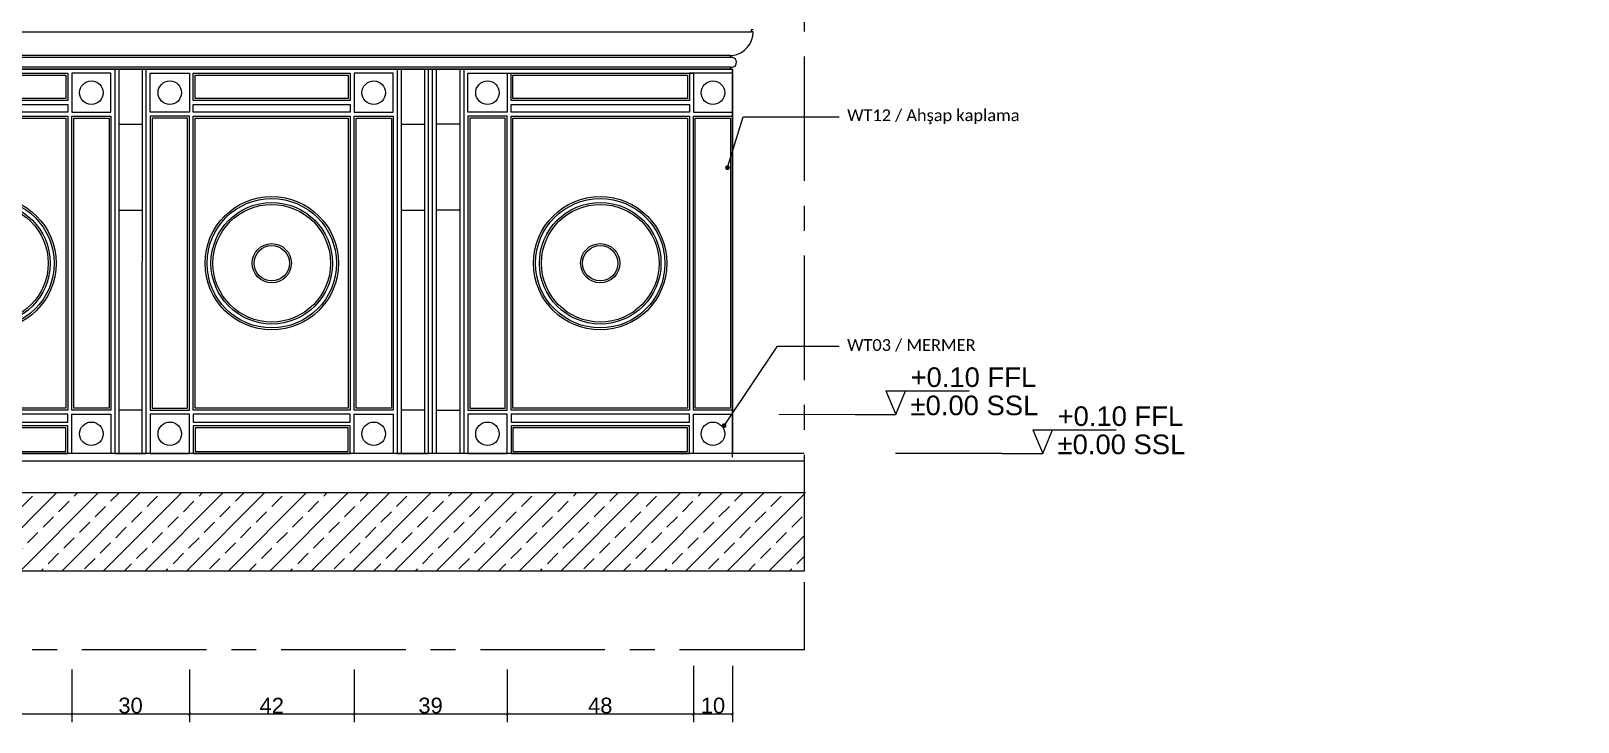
# Model space of a CAD drawing. Header units: millimetres. Extents: x 29001 to 40804, y -8833 to -5892.
# Drawn here: x 33352.4 to 33747, y -7188.7 to -7012.4 of the extents above; entities that cross this region are included whole.
import ezdxf
from ezdxf import colors
from ezdxf.entities.mleader import LeaderData, LeaderLine
from ezdxf.math import Vec2, Vec3

# ---------------------------------------------------------------- set-up
doc = ezdxf.new("R2010")
doc.units = ezdxf.units.MM
doc.linetypes.add('( Dashed )', pattern=[0.75, 0.5, -0.25])
doc.linetypes.add('CENTER', pattern=[50.8, 31.75, -6.35, 6.35, -6.35])
doc.layers.get('0').update_dxf_attribs({"lineweight": 0})
doc.layers.get('Defpoints').update_dxf_attribs({"lineweight": 0})
for name, color, linetype, lineweight in [('xxx_Auto_Duvar_Duvar Plan Kesit', 7, 'Continuous', 0), ('xxx_Auto_Kaplama_Ahşap', 34, 'Continuous', 0), ('xxx_Auto_Kaplama_Mermer', 23, 'Continuous', 0), ('xxx_Auto_Olcu_Ic', 33, 'Continuous', 0), ('xxx_Auto_Tasiyici_KolonTarama', 253, 'Continuous', 0), ('xxx_Auto_Yardimci_Aks', 30, 'CENTER', 0), ('xxx_Auto_Yardimci_Kot', 21, 'Continuous', 0), ('xxx_Auto_Yardimci_Yazi', 7, 'Continuous', 0)]:
    doc.layers.add(name, color=color, linetype=linetype, lineweight=lineweight)
doc.styles.add('Arial', font='arial.ttf')
doc.styles.add('AUTOBAN', font='')
doc.styles.add('narrow', font='ARIALN.TTF', dxfattribs={"height": 4})
doc.styles.get("Standard").update_dxf_attribs({"font": 'arial.ttf'})
doc.styles.get('AUTOBAN').set_extended_font_data('Helvetica Normal Tr')
doc.dimstyles.new('AUTO_DIM_1-20', dxfattribs={"dimtxt": 4, "dimasz": 0.75, "dimexe": 2, "dimexo": 10, "dimgap": 0.2, "dimtad": 1, "dimdec": 0, "dimrnd": 0.5, "dimdsep": 46, "dimtxsty": 'AUTOBAN', "dimblk": 'ARCHTICK', "dimcen": 2, "dimclrd": 256, "dimclre": 256, "dimclrt": 256, "dimadec": 0, "dimazin": 0, "dimtfac": 1, "dimtdec": 0, "dimtix": 1, "dimtofl": 0, "dimtmove": 1, "dimatfit": 3, "dimfxl": 1, "dimtolj": 1, "dimtzin": 0, "dimlwd": -1, "dimlwe": -1, "dimarcsym": 0})

# ---------------------------------------------------------------- blocks, each defined once
blk = doc.blocks.new('ÖN GÖRÜNÜŞ')
blk.add_lwpolyline([(107405.5, 22407.8), (106899.52, 22407.8), (106899.52, 22505.8), (107405.5, 22505.8)], close=True)
at = {"layer": 'xxx_Auto_Kaplama_Ahşap'}
for p, q in [((107347.98, 22504.8, -0.02), (107395.48, 22504.8, -0.02)), ((107347.98, 22504.8, -0.02), (107348.98, 22504.8, -0.02)), ((107347.98, 22504.8, -0.02), (107348.98, 22504.8, -0.02)), ((107395.48, 22504.8, -0.02), (107394.48, 22504.8, -0.02))]:
    blk.add_line(p, q, dxfattribs=at)
for points in [[(106894.75, 22515.3), (107410.25, 22515.3)], [(107404.98, 22509.3), (106900.02, 22509.3)], [(107404.98, 22508.8), (106900.52, 22508.8)], [(107404.98, 22506.3), (106900.02, 22506.3)], [(107404.98, 22505.8), (106900.02, 22505.8)]]:
    blk.add_lwpolyline(points, dxfattribs=at)
at = {"layer": 'xxx_Auto_Kaplama_Ahşap', "elevation": 0.02}
blk.add_lwpolyline([(107405.48, 22406.8), (107405.48, 22505.8), (107404.98, 22505.8), (107404.98, 22506.3), (107405.48, 22506.3, 0.799999), (107405.48, 22508.8), (107404.98, 22508.8), (107404.98, 22509.3), (107405.48, 22509.3, 0.374455), (107410.75, 22515.3), (107410.25, 22515.3)], format="xyb", dxfattribs=at)
for points in [[(107410.75, 22515.8), (107410.25, 22515.8), (107410.25, 22515.3)], [(107248.97, 22491.8), (107254.97, 22491.8)], [(107320.97, 22491.8), (107326.97, 22491.8)], [(107335.97, 22491.8), (107329.97, 22491.8)], [(107248.97, 22469.8), (107254.97, 22469.8)], [(107320.97, 22469.8), (107326.97, 22469.8)], [(107335.97, 22469.8), (107329.97, 22469.8)], [(107254.97, 22418.8), (107248.97, 22418.8)], [(107326.97, 22418.8), (107320.97, 22418.8)], [(107329.97, 22418.8), (107335.97, 22418.8)]]:
    blk.add_lwpolyline(points, dxfattribs=at)
at = {"layer": 'xxx_Auto_Kaplama_Ahşap'}
for points in [[(107195.97, 22504.8), (107235.97, 22504.8), (107235.97, 22497.8), (107195.97, 22497.8)], [(107196.47, 22504.3), (107235.47, 22504.3), (107235.47, 22498.3), (107196.47, 22498.3)], [(107236.97, 22494.8), (107246.97, 22494.8), (107246.97, 22504.8), (107236.97, 22504.8)], [(107255.94, 22407.8), (107255.97, 22505.8), (107247.97, 22505.8), (107247.94, 22407.8)], [(107254.94, 22407.8), (107254.97, 22505.8), (107248.97, 22505.8), (107248.94, 22407.8)], [(107266.97, 22494.8), (107256.97, 22494.8), (107256.97, 22504.8), (107266.97, 22504.8)], [(107267.97, 22504.8), (107307.97, 22504.8), (107307.97, 22497.8), (107267.97, 22497.8)], [(107268.47, 22504.3), (107307.47, 22504.3), (107307.47, 22498.3), (107268.47, 22498.3)], [(107308.97, 22494.8), (107318.97, 22494.8), (107318.97, 22504.8), (107308.97, 22504.8)], [(107327.97, 22407.8), (107327.97, 22505.8), (107319.97, 22505.8), (107319.97, 22407.8)], [(107326.97, 22407.8), (107326.97, 22505.8), (107320.97, 22505.8), (107320.97, 22407.8)], [(107328.97, 22407.8), (107328.97, 22505.8), (107336.97, 22505.8), (107336.97, 22407.8)], [(107329.97, 22407.8), (107329.97, 22505.8), (107335.97, 22505.8), (107335.97, 22407.8)], [(107195.97, 22496.8), (107235.97, 22496.8), (107235.97, 22494.8), (107195.97, 22494.8)], [(107267.97, 22496.8), (107307.97, 22496.8), (107307.97, 22494.8), (107267.97, 22494.8)], [(107195.97, 22493.8), (107235.97, 22493.8), (107235.97, 22418.8), (107195.97, 22418.8)], [(107196.47, 22493.3), (107235.47, 22493.3), (107235.47, 22419.3), (107196.47, 22419.3)], [(107236.97, 22493.8), (107246.97, 22493.8), (107246.97, 22418.8), (107236.97, 22418.8)], [(107237.47, 22493.3), (107246.47, 22493.3), (107246.47, 22419.3), (107237.47, 22419.3)], [(107266.97, 22493.8), (107256.97, 22493.8), (107256.97, 22418.8), (107266.97, 22418.8)], [(107266.47, 22493.3), (107257.47, 22493.3), (107257.47, 22419.3), (107266.47, 22419.3)], [(107267.97, 22493.8), (107307.97, 22493.8), (107307.97, 22418.8), (107267.97, 22418.8)], [(107268.47, 22493.3), (107307.47, 22493.3), (107307.47, 22419.3), (107268.47, 22419.3)], [(107308.97, 22493.8), (107318.97, 22493.8), (107318.97, 22418.8), (107308.97, 22418.8)], [(107309.47, 22493.3), (107318.47, 22493.3), (107318.47, 22419.3), (107309.47, 22419.3)], [(107195.97, 22415.8), (107235.97, 22415.8), (107235.97, 22417.8), (107195.97, 22417.8)], [(107236.97, 22417.8), (107246.97, 22417.8), (107246.97, 22407.8), (107236.97, 22407.8)], [(107266.97, 22417.8), (107256.97, 22417.8), (107256.97, 22407.8), (107266.97, 22407.8)], [(107267.97, 22415.8), (107307.97, 22415.8), (107307.97, 22417.8), (107267.97, 22417.8)], [(107308.97, 22417.8), (107318.97, 22417.8), (107318.97, 22407.8), (107308.97, 22407.8)], [(107195.97, 22407.8), (107235.97, 22407.8), (107235.97, 22414.8), (107195.97, 22414.8)], [(107196.47, 22408.3), (107235.47, 22408.3), (107235.47, 22414.3), (107196.47, 22414.3)], [(107267.97, 22407.8), (107307.97, 22407.8), (107307.97, 22414.8), (107267.97, 22414.8)], [(107268.47, 22408.3), (107307.47, 22408.3), (107307.47, 22414.3), (107268.47, 22414.3)]]:
    blk.add_lwpolyline(points, close=True, dxfattribs=at)
at = {"layer": 'xxx_Auto_Kaplama_Ahşap', "elevation": -0.02}
for points in [[(107347.98, 22494.8), (107337.98, 22494.8), (107337.98, 22504.8), (107347.98, 22504.8)], [(107348.98, 22504.8), (107394.48, 22504.8), (107394.48, 22497.8), (107348.98, 22497.8)], [(107349.48, 22504.3), (107393.98, 22504.3), (107393.98, 22498.3), (107349.48, 22498.3)], [(107395.48, 22494.8), (107405.48, 22494.8), (107405.48, 22504.8), (107395.48, 22504.8)], [(107348.98, 22496.8), (107394.48, 22496.8), (107394.48, 22494.8), (107348.98, 22494.8)], [(107347.98, 22493.8), (107337.98, 22493.8), (107337.98, 22418.8), (107347.98, 22418.8)], [(107347.48, 22493.3), (107338.48, 22493.3), (107338.48, 22419.3), (107347.48, 22419.3)], [(107348.98, 22493.8), (107394.48, 22493.8), (107394.48, 22418.8), (107348.98, 22418.8)], [(107349.48, 22493.3), (107393.98, 22493.3), (107393.98, 22419.3), (107349.48, 22419.3)], [(107395.48, 22493.8), (107405.48, 22493.8), (107405.48, 22418.8), (107395.48, 22418.8)], [(107395.98, 22493.3), (107404.98, 22493.3), (107404.98, 22419.3), (107395.98, 22419.3)], [(107347.98, 22417.8), (107337.98, 22417.8), (107337.98, 22407.8), (107347.98, 22407.8)], [(107348.98, 22415.8), (107394.48, 22415.8), (107394.48, 22417.8), (107348.98, 22417.8)], [(107395.48, 22417.8), (107405.48, 22417.8), (107405.48, 22407.8), (107395.48, 22407.8)], [(107348.98, 22407.8), (107394.48, 22407.8), (107394.48, 22414.8), (107348.98, 22414.8)], [(107349.48, 22408.3), (107393.98, 22408.3), (107393.98, 22414.3), (107349.48, 22414.3)]]:
    blk.add_lwpolyline(points, close=True, dxfattribs=at)
at = {"layer": 'xxx_Auto_Kaplama_Ahşap'}
for centre, radius in [((107241.97, 22499.8), 3), ((107261.97, 22499.8), 3), ((107313.97, 22499.8), 3), ((107342.98, 22499.8, -0.02), 3), ((107400.48, 22499.8, -0.02), 3), ((107215.97, 22456.3), 17), ((107215.97, 22456.3), 16.5), ((107215.97, 22456.3), 15.5), ((107287.97, 22456.3), 17), ((107287.97, 22456.3), 16.5), ((107287.97, 22456.3), 15.5), ((107371.73, 22456.3, -0.02), 17), ((107371.73, 22456.3, -0.02), 16.5), ((107371.73, 22456.3, -0.02), 15.5), ((107215.97, 22456.3), 15), ((107287.97, 22456.3), 15), ((107371.73, 22456.3, -0.02), 15), ((107287.97, 22456.3), 5), ((107287.97, 22456.3), 4.5), ((107371.73, 22456.3, -0.02), 5), ((107371.73, 22456.3, -0.02), 4.5), ((107241.97, 22412.8), 3), ((107261.97, 22412.8), 3), ((107313.97, 22412.8), 3), ((107342.98, 22412.8, -0.02), 3), ((107400.48, 22412.8, -0.02), 3)]:
    blk.add_circle(centre, radius, dxfattribs=at)
blk = doc.blocks.new('_ArchTick')
at = {"color": 0, "linetype": 'ByBlock', "const_width": 0.15}
blk.add_lwpolyline([(-0.5, -0.5), (0.5, 0.5)], dxfattribs=at)
blk = doc.blocks.new('*D162')
at = {"layer": 'Defpoints', "color": 0, "transparency": 16777216}
for p in [(33521.35, -7164.32, -0.02), (33531.35, -7164.32, -0.02), (33521.35, -7186.69)]:
    blk.add_point(p, dxfattribs=at)
at = {"layer": 'xxx_Auto_Olcu_Ic', "transparency": 16777216}
for p, q in [((33521.35, -7174.32), (33521.35, -7188.69)), ((33531.35, -7174.32), (33531.35, -7188.69)), ((33531.35, -7186.69), (33521.35, -7186.69))]:
    blk.add_line(p, q, dxfattribs=at)
at = {"layer": 'xxx_Auto_Olcu_Ic', "transparency": 16777216, "xscale": 0.75, "yscale": 0.75, "zscale": 0.75, "rotation": 180}
blk.add_blockref('_ArchTick', (33521.35, -7186.69), dxfattribs=at)
at = {"layer": 'xxx_Auto_Olcu_Ic', "transparency": 16777216, "xscale": 0.75, "yscale": 0.75, "zscale": 0.75}
blk.add_blockref('_ArchTick', (33531.35, -7186.69), dxfattribs=at)
at = {"layer": 'xxx_Auto_Olcu_Ic', "transparency": 16777216, "insert": (33526.35, -7184.49), "char_height": 4, "attachment_point": 5, "style": 'AUTOBAN'}
blk.add_mtext('\\A1;10', dxfattribs=at)
blk = doc.blocks.new('*D163')
at = {"layer": 'Defpoints', "color": 0, "transparency": 16777216}
for p in [(33473.85, -7165.32), (33521.35, -7165.32), (33473.85, -7186.69)]:
    blk.add_point(p, dxfattribs=at)
at = {"layer": 'xxx_Auto_Olcu_Ic', "transparency": 16777216}
for p, q in [((33473.85, -7175.32), (33473.85, -7188.69)), ((33521.35, -7175.32), (33521.35, -7188.69)), ((33521.35, -7186.69), (33473.85, -7186.69))]:
    blk.add_line(p, q, dxfattribs=at)
at = {"layer": 'xxx_Auto_Olcu_Ic', "transparency": 16777216, "xscale": 0.75, "yscale": 0.75, "zscale": 0.75, "rotation": 180}
blk.add_blockref('_ArchTick', (33473.85, -7186.69), dxfattribs=at)
at = {"layer": 'xxx_Auto_Olcu_Ic', "transparency": 16777216, "xscale": 0.75, "yscale": 0.75, "zscale": 0.75}
blk.add_blockref('_ArchTick', (33521.35, -7186.69), dxfattribs=at)
at = {"layer": 'xxx_Auto_Olcu_Ic', "transparency": 16777216, "insert": (33497.6, -7184.49), "char_height": 4, "attachment_point": 5, "style": 'AUTOBAN'}
blk.add_mtext('\\A1;48', dxfattribs=at)
blk = doc.blocks.new('*D164')
at = {"layer": 'Defpoints', "color": 0, "transparency": 16777216}
for p in [(33434.84, -7165.32), (33473.85, -7165.32), (33434.84, -7186.69)]:
    blk.add_point(p, dxfattribs=at)
at = {"layer": 'xxx_Auto_Olcu_Ic', "transparency": 16777216}
for p, q in [((33434.84, -7175.32), (33434.84, -7188.69)), ((33473.85, -7175.32), (33473.85, -7188.69)), ((33473.85, -7186.69), (33434.84, -7186.69))]:
    blk.add_line(p, q, dxfattribs=at)
at = {"layer": 'xxx_Auto_Olcu_Ic', "transparency": 16777216, "xscale": 0.75, "yscale": 0.75, "zscale": 0.75, "rotation": 180}
blk.add_blockref('_ArchTick', (33434.84, -7186.69), dxfattribs=at)
at = {"layer": 'xxx_Auto_Olcu_Ic', "transparency": 16777216, "xscale": 0.75, "yscale": 0.75, "zscale": 0.75}
blk.add_blockref('_ArchTick', (33473.85, -7186.69), dxfattribs=at)
at = {"layer": 'xxx_Auto_Olcu_Ic', "transparency": 16777216, "insert": (33454.34, -7184.49), "char_height": 4, "attachment_point": 5, "style": 'AUTOBAN'}
blk.add_mtext('\\A1;39', dxfattribs=at)
blk = doc.blocks.new('*D165')
at = {"layer": 'Defpoints', "color": 0, "transparency": 16777216}
for p in [(33392.84, -7165.32), (33434.84, -7165.32), (33392.84, -7186.69)]:
    blk.add_point(p, dxfattribs=at)
at = {"layer": 'xxx_Auto_Olcu_Ic', "transparency": 16777216}
for p, q in [((33392.84, -7175.32), (33392.84, -7188.69)), ((33434.84, -7175.32), (33434.84, -7188.69)), ((33434.84, -7186.69), (33392.84, -7186.69))]:
    blk.add_line(p, q, dxfattribs=at)
at = {"layer": 'xxx_Auto_Olcu_Ic', "transparency": 16777216, "xscale": 0.75, "yscale": 0.75, "zscale": 0.75, "rotation": 180}
blk.add_blockref('_ArchTick', (33392.84, -7186.69), dxfattribs=at)
at = {"layer": 'xxx_Auto_Olcu_Ic', "transparency": 16777216, "xscale": 0.75, "yscale": 0.75, "zscale": 0.75}
blk.add_blockref('_ArchTick', (33434.84, -7186.69), dxfattribs=at)
at = {"layer": 'xxx_Auto_Olcu_Ic', "transparency": 16777216, "insert": (33413.84, -7184.49), "char_height": 4, "attachment_point": 5, "style": 'AUTOBAN'}
blk.add_mtext('\\A1;42', dxfattribs=at)
blk = doc.blocks.new('*D166')
at = {"layer": 'Defpoints', "color": 0, "transparency": 16777216}
for p in [(33362.84, -7165.32), (33392.84, -7165.32), (33362.84, -7186.69)]:
    blk.add_point(p, dxfattribs=at)
at = {"layer": 'xxx_Auto_Olcu_Ic', "transparency": 16777216}
for p, q in [((33362.84, -7175.32), (33362.84, -7188.69)), ((33392.84, -7175.32), (33392.84, -7188.69)), ((33392.84, -7186.69), (33362.84, -7186.69))]:
    blk.add_line(p, q, dxfattribs=at)
at = {"layer": 'xxx_Auto_Olcu_Ic', "transparency": 16777216, "xscale": 0.75, "yscale": 0.75, "zscale": 0.75, "rotation": 180}
blk.add_blockref('_ArchTick', (33362.84, -7186.69), dxfattribs=at)
at = {"layer": 'xxx_Auto_Olcu_Ic', "transparency": 16777216, "xscale": 0.75, "yscale": 0.75, "zscale": 0.75}
blk.add_blockref('_ArchTick', (33392.84, -7186.69), dxfattribs=at)
at = {"layer": 'xxx_Auto_Olcu_Ic', "transparency": 16777216, "insert": (33377.84, -7184.49), "char_height": 4, "attachment_point": 5, "style": 'AUTOBAN'}
blk.add_mtext('\\A1;30', dxfattribs=at)
blk = doc.blocks.new('*D167')
at = {"layer": 'Defpoints', "color": 0, "transparency": 16777216}
for p in [(33320.84, -7165.32), (33362.84, -7165.32), (33320.84, -7186.69)]:
    blk.add_point(p, dxfattribs=at)
at = {"layer": 'xxx_Auto_Olcu_Ic', "transparency": 16777216}
for p, q in [((33320.84, -7175.32), (33320.84, -7188.69)), ((33362.84, -7175.32), (33362.84, -7188.69)), ((33362.84, -7186.69), (33320.84, -7186.69))]:
    blk.add_line(p, q, dxfattribs=at)
at = {"layer": 'xxx_Auto_Olcu_Ic', "transparency": 16777216, "xscale": 0.75, "yscale": 0.75, "zscale": 0.75, "rotation": 180}
blk.add_blockref('_ArchTick', (33320.84, -7186.69), dxfattribs=at)
at = {"layer": 'xxx_Auto_Olcu_Ic', "transparency": 16777216, "xscale": 0.75, "yscale": 0.75, "zscale": 0.75}
blk.add_blockref('_ArchTick', (33362.84, -7186.69), dxfattribs=at)
at = {"layer": 'xxx_Auto_Olcu_Ic', "transparency": 16777216, "insert": (33341.84, -7184.49), "char_height": 4, "attachment_point": 5, "style": 'AUTOBAN'}
blk.add_mtext('\\A1;42', dxfattribs=at)
blk = doc.blocks.new('AUTOBAN_TAG_HEIGHTS')
at = {"extrusion": (4.37748e-19, -0.000522952, 1)}
for p, q in [((-31588, 44961.5, 0), (-31164.1, 44961.5, 0)), ((-31744.5, 44841.5, 0), (-31538, 44841.5, 0))]:
    blk.add_line(p, q, dxfattribs=at)
at = {"elevation": 0}
blk.add_lwpolyline([(-31588, 44961.5), (-31538, 44841.5), (-31488, 44961.5)], dxfattribs=at)
at = {"extrusion": (4.37748e-19, -0.000522952, 1)}
for tag, p in [('FFL_LEVEL', (-31462.6, 44901.5, -23.5)), ('SSL_LEVEL', (-31462.6, 44797.4, -23.4))]:
    blk.add_attdef(tag, p, '', height=100, dxfattribs=at)
blk = doc.blocks.new('_Dot')
at = {"color": 0, "linetype": 'ByBlock', "lineweight": -2}
blk.add_line((-0.5, 0), (-1, 0), dxfattribs=at)
at = {"color": 0, "linetype": 'ByBlock', "const_width": 0.5}
blk.add_lwpolyline([(-0.25, 0, 1), (0.25, 0, 1)], format="xyb", close=True, dxfattribs=at)

msp = doc.modelspace()

# ---------------------------------------------------------------- hatches: boundary and pattern name
at = {"layer": 'xxx_Auto_Tasiyici_KolonTarama'}
h = msp.add_hatch(dxfattribs=at)
h.set_pattern_fill('ANSI33', color=256, scale=30)
h.set_pattern_definition([(45, (-20270.141, -30976.028), (-5.3033009, 5.3033009), []), (45, (-20264.8375, -30976.028), (-5.3033009, 5.3033009), [3.75, -1.875])])
h.paths.add_polyline_path([(33549.59, -7150.16), (33549.59, -7130.16), (32947.28, -7130.16), (32947.28, -7150.16)])

# ---------------------------------------------------------------- linework, layer by layer
at = {"layer": 'xxx_Auto_Duvar_Duvar Plan Kesit', "elevation": -0.02}
for points in [[(32947.28, -7130.16), (33549.98, -7130.16)], [(33549.59, -7150.16), (32947.28, -7150.16)]]:
    msp.add_lwpolyline(points, dxfattribs=at)
at = {"layer": 'xxx_Auto_Kaplama_Mermer'}
for points in [[(33549.59, -7120.16), (32947.28, -7120.16)], [(33549.59, -7122.16), (32947.28, -7122.16)]]:
    msp.add_lwpolyline(points, dxfattribs=at)
at = {"layer": 'xxx_Auto_Yardimci_Aks'}
msp.add_lwpolyline([(33549.59, -7153), (33549.59, -7170.23), (32947.28, -7170.23), (32947.28, -6663.31), (33549.59, -6663.31), (33549.59, -7150.16)], dxfattribs=at)
at = {"layer": 'xxx_Auto_Yardimci_Kot', "linetype": '( Dashed )', "ltscale": 10, "const_width": 0.3, "elevation": 0.02}
msp.add_lwpolyline([(33543.11, -7110.22), (33570.41, -7110.22)], dxfattribs=at)
at = {"layer": 'xxx_Auto_Yardimci_Kot', "linetype": '( Dashed )', "ltscale": 10, "const_width": 0.3}
msp.add_lwpolyline([(33572.84, -7120.16), (33600.13, -7120.16)], dxfattribs=at)

# ---------------------------------------------------------------- block references
at = {"layer": 'xxx_Auto_Kaplama_Ahşap'}
msp.add_blockref('ÖN GÖRÜNÜŞ', (-73874.13, -29527.96), dxfattribs=at)
at = {"layer": 'xxx_Auto_Yardimci_Kot'}
ref = msp.add_blockref('AUTOBAN_TAG_HEIGHTS', (35149.87, -9352.3, 0.02), dxfattribs=dict(at, xscale=0.05, yscale=0.05, zscale=0.05))
ref.add_attrib('SSL_LEVEL', '%%P0.00 SSL', (33576.74, -7110.42, 3.74), dxfattribs={"layer": '0', "extrusion": (4.37748e-19, -0.000522952, 1), "height": 5, "style": 'Arial'})
ref.add_attrib('FFL_LEVEL', '+0.10 FFL', (33576.74, -7103.22, 3.74), dxfattribs={"layer": '0', "extrusion": (4.37748e-19, -0.000522952, 1), "height": 5, "style": 'Arial'})
ref = msp.add_blockref('AUTOBAN_TAG_HEIGHTS', (35187.36, -9362.23, 0), dxfattribs=dict(at, xscale=0.05, yscale=0.05, zscale=0.05))
ref.add_attrib('SSL_LEVEL', '%%P0.00 SSL', (33614.23, -7120.36, 3.72), dxfattribs={"layer": '0', "extrusion": (4.37748e-19, -0.000522952, 1), "height": 5, "style": 'Arial'})
ref.add_attrib('FFL_LEVEL', '+0.10 FFL', (33614.23, -7113.16, 3.72), dxfattribs={"layer": '0', "extrusion": (4.37748e-19, -0.000522952, 1), "height": 5, "style": 'Arial'})

# ---------------------------------------------------------------- dimensions: what is measured, and where the dimension line sits
at = {"layer": 'xxx_Auto_Olcu_Ic'}
for base, p1, p2, picture, middle in [((33521.35, -7186.69), (33531.35, -7164.32, -0.02), (33521.35, -7164.32, -0.02), '*D162', (33526.35, -7184.49)), ((33320.84, -7186.69), (33362.84, -7165.32), (33320.84, -7165.32), '*D167', (33341.84, -7184.49)), ((33362.84, -7186.69), (33392.84, -7165.32), (33362.84, -7165.32), '*D166', (33377.84, -7184.49)), ((33392.84, -7186.69), (33434.84, -7165.32), (33392.84, -7165.32), '*D165', (33413.84, -7184.49)), ((33434.84, -7186.69), (33473.85, -7165.32), (33434.84, -7165.32), '*D164', (33454.34, -7184.49)), ((33473.8466, -7186.6865), (33521.3486, -7165.3185), (33473.8466, -7165.3185), '*D163', (33497.5976, -7184.4865))]:
    dim = msp.add_linear_dim(base=base, p1=p1, p2=p2, dimstyle='AUTO_DIM_1-20', override={"dimfxl": 4}, dxfattribs=at)
    dim.commit()
    dim.dimension.update_dxf_attribs({"geometry": picture, "text_midpoint": middle})

# ---------------------------------------------------------------- leaders
at = {"layer": 'xxx_Auto_Yardimci_Yazi'}
ml = msp.add_multileader_mtext('Standard', dxfattribs=at)
ml.set_content('{\\fCalibri Light|b0|i0|c162|p34;WT12 / Ahşap kaplama}', color=256, style='narrow')
ml.set_leader_properties(color=256, linetype='ByLayer', lineweight=-1)
ml.set_arrow_properties(name='DOT')
ml.build(insert=Vec2(0, 0))
ml.multileader.update_dxf_attribs({"dogleg_length": 49.61, "arrow_head_size": 1.2})
ctx = ml.context
ctx.base_point, ctx.char_height, ctx.arrow_head_size, ctx.plane_origin = Vec3(33558.57, -7034.33, -2.74), 3, 1.2, Vec3(33176.08, -6936.1, -2.74)
notes = []
notes.append((ctx, [(0, (1, 1, 0), (33534.02, -7034.33, -2.74), (1, 0), 24.55, [(0, [(33530.06, -7047.29, -2.74)], 0, [])])]))
ctx.mtext.insert, ctx.mtext.width, ctx.mtext.defined_height, ctx.mtext.flow_direction = Vec3(33560.57, -7032.41, -2.74), 186.3768, 39.78, 5
ml = msp.add_multileader_mtext('Standard', dxfattribs=at)
ml.set_content('{\\fCalibri Light|b0|i0|c162|p34;WT03 / MERMER}', color=256, style='narrow')
ml.set_leader_properties(color=256, linetype='ByLayer', lineweight=-1)
ml.set_arrow_properties(name='DOT')
ml.build(insert=Vec2(0, 0))
ml.multileader.update_dxf_attribs({"dogleg_length": 49.61, "arrow_head_size": 1.2})
ctx = ml.context
ctx.base_point, ctx.char_height, ctx.arrow_head_size, ctx.plane_origin = Vec3(33558.57, -7092.83, 0.02), 3, 1.2, Vec3(33212.56, -6967.14, 0.02)
notes.append((ctx, [(0, (1, 1, 0), (33542.77, -7092.83, 0.02), (1, 0), 15.8, [(0, [(33529.18, -7113.09, 0.02)], 0, [])])]))
ctx.mtext.insert, ctx.mtext.width, ctx.mtext.defined_height, ctx.mtext.flow_direction = Vec3(33560.57, -7091.02, 0.02), 186.3768, 39.78, 5
for ctx, leaders in notes:
    for number, flags, end, landing, length, lines in leaders:
        leader = LeaderData()
        leader.index, (leader.has_last_leader_line, leader.has_dogleg_vector, leader.attachment_direction) = number, flags
        leader.last_leader_point, leader.dogleg_vector, leader.dogleg_length = Vec3(end), Vec3(landing), length
        for number, points, colour, breaks in lines:
            line = LeaderLine()
            line.index, line.vertices, line.color, line.breaks = number, Vec3.list(points), colors.encode_raw_color(colour), breaks
            leader.lines.append(line)
        ctx.leaders.append(leader)

doc.saveas('drawing.dxf')
